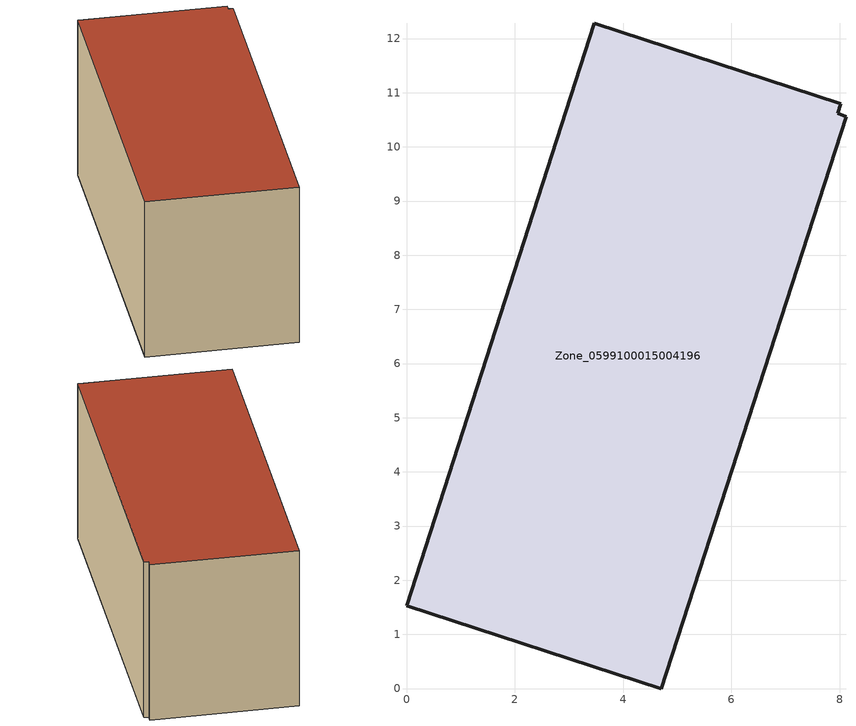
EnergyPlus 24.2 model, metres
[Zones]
Zone_0599100015004196
 floor ground (C_G): 8.02,10.8 7.96,10.62 8.11,10.56 4.7,0 0,1.53 3.47,12.28 z0.77
 wall outside (C_F): 8.02,10.8 3.47,12.28 0,1.53 4.7,0 8.11,10.56 7.96,10.62 8.02,10.8 z0.77:6.48
 roof outside (C_R): 7.96,10.62 8.02,10.8 3.47,12.28 0,1.53 4.7,0 8.11,10.56 z6.48
[BUILDING]
Pand.0599100015004196: North Axis=0; Terrain=City; Loads Convergence Tolerance Value=0.04; Temperature Convergence Tolerance Value=0.4; Solar Distribution=FullExterior; Maximum Number of Warmup Days=25; Minimum Number of Warmup Days=1
[Site:Location]
Rotterdam.The.Hague.AP_ZH_NLD Design_Conditions: Latitude=51.96; Longitude=4.45; Time Zone=1; Elevation=-4.5
[SITE:GROUNDTEMPERATURE:BUILDINGSURFACE]
18, 18, 18, 18, 18, 18, 18, 18, 18, 18, 18, 18
[MATERIAL] Thermal Absorptance=0.9; Solar Absorptance=0.7; Visible Absorptance=0.7
Name | Roughness | Thickness | Conductivity | Density | Specific Heat
G.TI.1965-1974 | MediumSmooth | 0.15 | 0.882353 | 540 | 1210
F.TI.1965-1974 | Rough | 0.3 | 0.697674 | 1920 | 840
R.TI.1965-1974 | MediumRough | 0.2 | 0.232558 | 1500 | 1000
[CONSTRUCTION]
C_G: G.TI.1965-1974
C_F: F.TI.1965-1974
C_R: R.TI.1965-1974
[ZONE]
Zone_0599100015004196: Type=1; Multiplier=1; Ceiling Height=Autocalculate; Volume=Autocalculate; Floor Area=autocalculate; Part of Total Floor Area=Yes
[ZONEINFILTRATION:DESIGNFLOWRATE]
Infil_Zone_0599100015004196: Zone or ZoneList or Space or SpaceList=Zone_0599100015004196; Schedule=AlwaysOn; Design Flow Rate Calculation Method=Flow/Area; Flow Rate per Floor Area=0.003; Constant Term Coefficient=1; Temperature Term Coefficient=0; Velocity Term Coefficient=0; Velocity Squared Term Coefficient=0
[HVACTEMPLATE:ZONE:IDEALLOADSAIRSYSTEM]
Zone_0599100015004196: Maximum Heating Supply Air Temperature=50; Minimum Cooling Supply Air Temperature=13; Maximum Heating Supply Air Humidity Ratio=0.0156; Minimum Cooling Supply Air Humidity Ratio=0.0077; Heating Limit=NoLimit; Cooling Limit=NoLimit; Dehumidification Control Type=ConstantSensibleHeatRatio; Cooling Sensible Heat Ratio=0.7; Dehumidification Setpoint=60; Humidification Control Type=None; Humidification Setpoint=30; Outdoor Air Method=None; Outdoor Air Flow Rate per Person=0.00944; Outdoor Air Flow Rate per Zone Floor Area=0; Outdoor Air Flow Rate per Zone=0; Demand Controlled Ventilation Type=None; Outdoor Air Economizer Type=NoEconomizer; Heat Recovery Type=None; Sensible Heat Recovery Effectiveness=0.7; Latent Heat Recovery Effectiveness=0.65
[ZONECONTROL:THERMOSTAT]
ThermostatControl_Zone_0599100015004196: Zone or ZoneList=Zone_0599100015004196; Control Type Schedule=DualSetpointControlType; Control 1=Thermostat_Zone_0599100015004196; Temperature Difference Between Cutout And Setpoint=0
[THERMOSTATSETPOINT:DUALSETPOINT]
Thermostat_Zone_0599100015004196: Heating Setpoint Temperature Schedule=HeatingSetpoint_Zone_0599100015004196; Cooling Setpoint Temperature Schedule=CoolingSetpoint_Zone_0599100015004196
[SCHEDULE:COMPACT]
HeatingSetpoint_Zone_0599100015004196: Through: 12/31, For: AllDays, Until: 24:00, 21
CoolingSetpoint_Zone_0599100015004196: Through: 12/31, For: AllDays, Until: 24:00, 24
DualSetpointControlType: Through: 12/31, For: AllDays, Until: 24:00, 4
AlwaysOn: Through: 12/31, For: AllDays, Until: 24:00, 1
